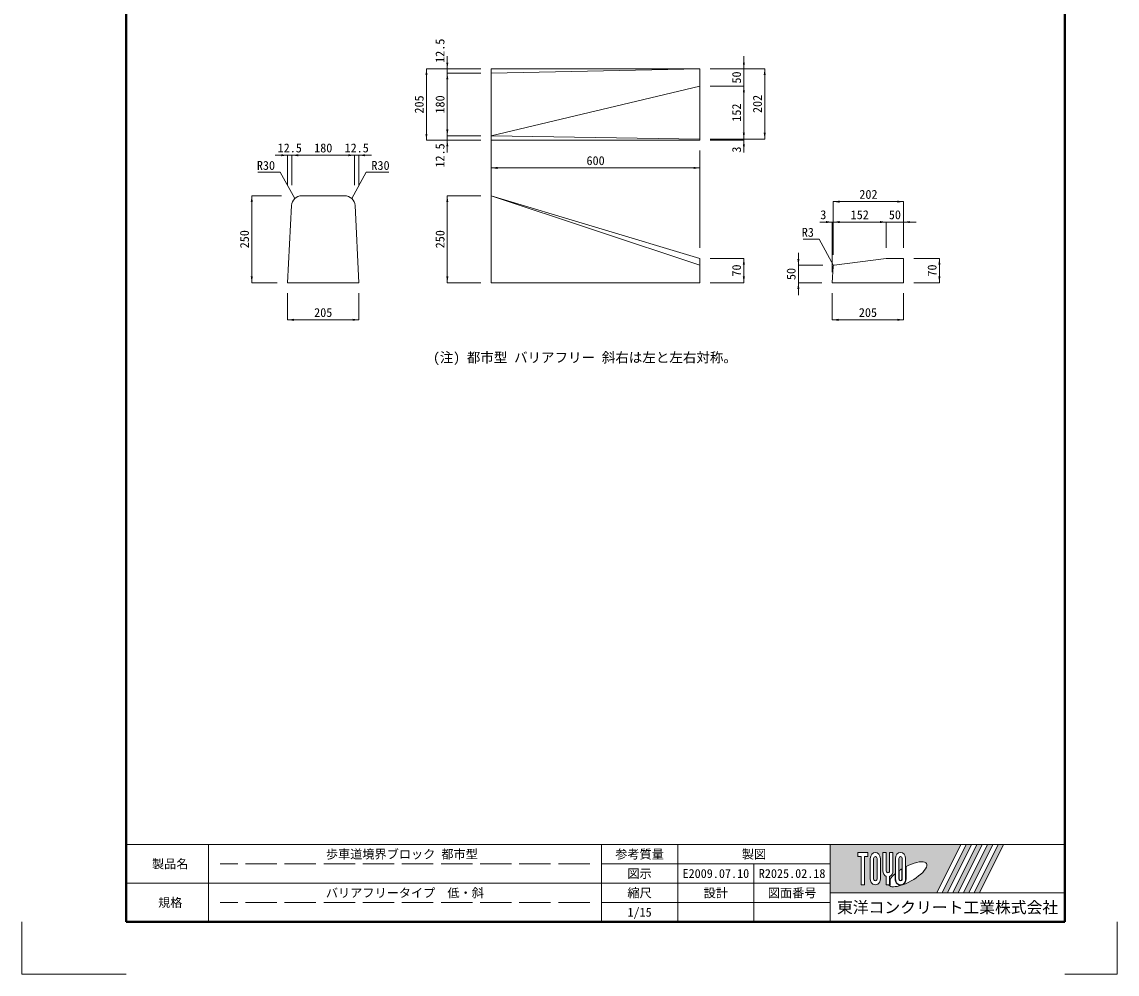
# Model space of a CAD drawing. Units: millimetres at full size, sheet at 1:15; some dimension numbers follow another scale. Extents: x 3899 to 16094, y -688 to 11007.
# Drawn here: x 8697 to 11847, y 5991 to 8729 of the extents above; entities that cross this region are included whole.
import ezdxf
from ezdxf.enums import TextEntityAlignment as Align

# ---------------------------------------------------------------- set-up
doc = ezdxf.new("R2010")
doc.units = ezdxf.units.MM
doc.header["$LTSCALE"] = 15
doc.linetypes.add('DASHED', pattern=[7.5, 6, -1.5])
for name, color, linetype, lineweight in [('0_2', 7, 'Continuous', 30), ('Defpoints_3', 7, 'Continuous', 13), ('図枠', 7, 'Continuous', 5), ('寸法線', 7, 'Continuous', 13), ('引出線', 4, 'Continuous', 13), ('本体', 2, 'Continuous', 20), ('補助線', 8, 'Continuous', 13)]:
    doc.layers.add(name, color=color, linetype=linetype, lineweight=lineweight)
doc.styles.add('ＭＳ ゴシック', font='')
doc.styles.get('ＭＳ ゴシック').set_extended_font_data('MS Gothic')

# ---------------------------------------------------------------- blocks, each defined once
blk = doc.blocks.new('filled_arrow')
at = {"color": 0, "linetype": 'Continuous', "lineweight": -2}
blk.add_solid([(7.5, 1.25), (0, 0), (7.5, -1.25)], dxfattribs=at)

msp = doc.modelspace()

# ---------------------------------------------------------------- hatches: boundary and pattern name
at = {"layer": '図枠'}
h = msp.add_hatch(color=256, dxfattribs=at)
h.paths.add_polyline_path([(11021.61, 6363.52), (11021.61, 6224.3), (11327.89, 6224.3), (11397.5, 6363.52)])
edge = h.paths.add_edge_path(flags=16)
edge.add_ellipse((11243.99, 6277.82), major_axis=(54.55, 30.53), ratio=0.3471473, start_angle=-144.31122, end_angle=72.1899, ccw=False)
edge.add_ellipse((11223.79, 6264.64), major_axis=(0, 18.56), ratio=0.8463542, start_angle=-160.70346, end_angle=-90)
edge.add_line((11239.5, 6264.64), (11239.5, 6300.02))
edge = h.paths.add_edge_path(flags=16)
edge.add_ellipse((11223.79, 6323.18), major_axis=(0, 17.13), ratio=0.8463542, start_angle=-90, end_angle=90, ccw=False)
edge.add_line((11238.29, 6323.18), (11238.29, 6264.64))
edge.add_ellipse((11223.79, 6264.64), major_axis=(0, 17.13), ratio=0.8463542, start_angle=90, end_angle=-90, ccw=False)
edge.add_line((11209.29, 6264.64), (11209.29, 6323.18))
edge = h.paths.add_edge_path(flags=16)
edge.add_line((11228.63, 6323.18), (11228.63, 6264.64))
edge.add_ellipse((11223.79, 6264.64), major_axis=(0, 5.71), ratio=0.8463542, start_angle=90, end_angle=-90, ccw=False)
edge.add_line((11218.96, 6264.64), (11218.96, 6323.18))
edge.add_ellipse((11223.79, 6323.18), major_axis=(0, 5.71), ratio=0.8463542, start_angle=-90, end_angle=90, ccw=False)
edge = h.paths.add_edge_path(flags=16)
edge.add_line((11227.42, 6293.26), (11227.42, 6264.64))
edge.add_ellipse((11223.79, 6264.64), major_axis=(0, 4.28), ratio=0.8463541, start_angle=90, end_angle=-90, ccw=False)
edge.add_line((11220.17, 6264.64), (11220.17, 6288.57))
edge.add_ellipse((11243.99, 6277.82), major_axis=(54.55, 30.53), ratio=0.3471473, start_angle=107.79174, end_angle=126.47132, ccw=False)
edge = h.paths.add_edge_path(flags=16)
edge.add_line((11202.04, 6340.32), (11202.04, 6287.84))
edge.add_ellipse((11187.54, 6287.84), major_axis=(0, 17.13), ratio=0.8463542, start_angle=-163.34117, end_angle=-90, ccw=False)
edge.add_line((11192.37, 6271.69), (11192.37, 6247.51))
edge.add_line((11192.37, 6247.51), (11182.7, 6247.51))
edge.add_line((11182.7, 6247.51), (11182.7, 6271.69))
edge.add_ellipse((11187.54, 6287.84), major_axis=(0, 17.13), ratio=0.8463542, start_angle=90, end_angle=163.34117, ccw=False)
edge.add_line((11173.03, 6287.84), (11173.03, 6340.32))
edge.add_line((11173.03, 6340.32), (11182.7, 6340.32))
edge.add_line((11182.7, 6340.32), (11182.7, 6287.84))
edge.add_ellipse((11187.54, 6287.84), major_axis=(0, 5.71), ratio=0.8463542, start_angle=90, end_angle=-90)
edge.add_line((11192.37, 6287.84), (11192.37, 6340.32))
edge.add_line((11192.37, 6340.32), (11202.04, 6340.32))
edge = h.paths.add_edge_path(flags=16)
edge.add_line((11208.08, 6279.42), (11208.08, 6264.64))
edge.add_ellipse((11223.79, 6264.64), major_axis=(0, 18.56), ratio=0.8463542, start_angle=90, end_angle=-171.54427)
edge.add_ellipse((11243.99, 6277.82), major_axis=(54.55, 30.53), ratio=0.3471473, start_angle=-178.64954, end_angle=-148.29244, ccw=False)
edge.add_line((11190.29, 6246.08), (11193.58, 6246.08))
edge.add_line((11193.58, 6246.08), (11193.58, 6264.18))
edge.add_ellipse((11243.99, 6277.82), major_axis=(54.55, 30.53), ratio=0.3471473, start_angle=148.21912, end_angle=165.90812, ccw=False)
edge = h.paths.add_edge_path(flags=16)
edge.add_ellipse((11151.28, 6323.18), major_axis=(0, 17.13), ratio=0.8463542, start_angle=-90, end_angle=90, ccw=False)
edge.add_line((11165.78, 6323.18), (11165.78, 6264.64))
edge.add_ellipse((11151.28, 6264.64), major_axis=(0, 17.13), ratio=0.8463542, start_angle=90, end_angle=-90, ccw=False)
edge.add_line((11136.78, 6264.64), (11136.78, 6323.18))
edge = h.paths.add_edge_path(flags=16)
edge.add_line((11156.12, 6323.18), (11156.12, 6264.64))
edge.add_ellipse((11151.28, 6264.64), major_axis=(0, 5.71), ratio=0.8463542, start_angle=90, end_angle=-90, ccw=False)
edge.add_line((11146.45, 6264.64), (11146.45, 6323.18))
edge.add_ellipse((11151.28, 6323.18), major_axis=(0, 5.71), ratio=0.8463542, start_angle=-90, end_angle=90, ccw=False)
h.paths.add_polyline_path([(11129.53, 6340.32), (11129.53, 6328.89), (11119.86, 6328.89), (11119.86, 6247.51), (11110.19, 6247.51), (11110.19, 6328.89), (11100.52, 6328.89), (11100.52, 6340.32)], flags=16)
for points in [[(11343.21, 6224.3), (11358.52, 6224.3), (11428.13, 6363.52), (11412.82, 6363.52)], [(11458.76, 6363.52), (11443.45, 6363.52), (11373.84, 6224.3), (11389.15, 6224.3)], [(11489.39, 6363.52), (11474.07, 6363.52), (11404.46, 6224.3), (11419.78, 6224.3)], [(11520.02, 6363.52), (11504.7, 6363.52), (11435.09, 6224.3), (11450.41, 6224.3)]]:
    msp.add_hatch(color=256, dxfattribs=at).paths.add_polyline_path(points)

# ---------------------------------------------------------------- linework, layer by layer
at = {"layer": 'Defpoints_3'}
for p, q in [((8696.61, 6140.77), (8696.61, 5990.77)), ((11846.61, 6140.77), (11846.61, 5990.77)), ((8996.61, 5990.77), (8696.61, 5990.77)), ((11696.61, 5990.77), (11846.61, 5990.77))]:
    msp.add_line(p, q, dxfattribs=at)
at = {"layer": '図枠', "lineweight": 40}
for p, q in [((8996.61, 10295.77), (8996.61, 6140.77)), ((11696.61, 10295.77), (11696.61, 6140.77)), ((8996.61, 6140.77), (11696.61, 6140.77))]:
    msp.add_line(p, q, dxfattribs=at)
at = {"layer": '図枠', "lineweight": 13}
for p, q in [((11696.61, 6363.52), (8996.61, 6363.52)), ((9232.86, 6140.77), (9232.86, 6363.52)), ((10363.49, 6140.77), (10363.49, 6363.52)), ((10582.86, 6140.77), (10582.86, 6363.52)), ((11021.61, 6140.77), (11021.61, 6363.52)), ((11021.61, 6307.83), (10363.49, 6307.83)), ((10802.24, 6140.77), (10802.24, 6307.83)), ((11021.61, 6252.15), (8996.61, 6252.15)), ((11021.61, 6196.46), (10363.49, 6196.46))]:
    msp.add_line(p, q, dxfattribs=at)
at = {"layer": '図枠'}
for p, q in [((11021.61, 6363.52), (11397.5, 6363.52)), ((11397.5, 6363.52), (11327.89, 6224.3)), ((11412.82, 6363.52), (11343.21, 6224.3)), ((11428.13, 6363.52), (11358.52, 6224.3)), ((11443.45, 6363.52), (11373.84, 6224.3)), ((11458.76, 6363.52), (11389.15, 6224.3)), ((11474.07, 6363.52), (11404.46, 6224.3)), ((11412.82, 6363.52), (11428.13, 6363.52)), ((11489.39, 6363.52), (11419.78, 6224.3)), ((11504.7, 6363.52), (11435.09, 6224.3)), ((11443.45, 6363.52), (11458.76, 6363.52)), ((11520.02, 6363.52), (11450.41, 6224.3)), ((11474.07, 6363.52), (11489.39, 6363.52)), ((11504.7, 6363.52), (11520.02, 6363.52)), ((11100.52, 6340.32), (11100.52, 6328.89)), ((11100.52, 6340.32), (11129.53, 6340.32)), ((11129.53, 6340.32), (11129.53, 6328.89)), ((11173.03, 6340.32), (11182.7, 6340.32)), ((11173.03, 6287.84), (11173.03, 6340.32)), ((11182.7, 6340.32), (11182.7, 6287.84)), ((11192.37, 6340.32), (11202.04, 6340.32)), ((11192.37, 6287.84), (11192.37, 6340.32)), ((11202.04, 6340.32), (11202.04, 6287.84)), ((11110.19, 6328.89), (11100.52, 6328.89)), ((11110.19, 6328.89), (11110.19, 6247.51)), ((11119.86, 6328.89), (11119.86, 6247.51)), ((11129.53, 6328.89), (11119.86, 6328.89)), ((11136.78, 6323.18), (11136.78, 6264.64)), ((11146.45, 6264.64), (11146.45, 6323.18)), ((11156.12, 6323.18), (11156.12, 6264.64)), ((11165.78, 6264.64), (11165.78, 6323.18)), ((11209.29, 6323.18), (11209.29, 6264.64)), ((11218.96, 6264.64), (11218.96, 6323.18)), ((11228.63, 6323.18), (11228.63, 6264.64)), ((11238.29, 6264.64), (11238.29, 6323.18)), ((11239.5, 6264.64), (11239.5, 6300.02)), ((11182.7, 6271.69), (11182.7, 6247.51)), ((11192.37, 6271.69), (11192.37, 6247.51)), ((11208.08, 6279.42), (11208.08, 6264.64)), ((11220.17, 6264.64), (11220.17, 6288.57)), ((11227.42, 6293.26), (11227.42, 6264.64)), ((11119.86, 6247.51), (11110.19, 6247.51)), ((11192.37, 6247.51), (11182.7, 6247.51)), ((11190.29, 6246.08), (11193.58, 6246.08)), ((11193.58, 6264.18), (11193.58, 6246.08)), ((11021.61, 6224.3), (11327.89, 6224.3)), ((11343.21, 6224.3), (11358.52, 6224.3)), ((11373.84, 6224.3), (11389.15, 6224.3)), ((11404.46, 6224.3), (11419.78, 6224.3)), ((11435.09, 6224.3), (11450.41, 6224.3))]:
    msp.add_line(p, q, dxfattribs=at)
at = {"layer": '図枠', "linetype": 'DASHED', "lineweight": 9}
for p, q in [((10329.74, 6307.83), (9266.61, 6307.83)), ((10329.74, 6196.46), (9266.61, 6196.46))]:
    msp.add_line(p, q, dxfattribs=at)
at = {"layer": '図枠'}
for centre, major_axis, ratio, start_param, end_param in [((11151.28, 6323.18), (0, 17.13), 0.846354, 4.712389, 7.8539816), ((11223.79, 6323.18), (0, 17.13), 0.846354, 4.712389, 7.8539816), ((11151.28, 6323.18), (0, 5.71), 0.846354, 4.712389, 7.8539816), ((11223.79, 6323.18), (0, 5.71), 0.846354, 4.712389, 7.8539816), ((11243.99, 6277.82), (54.55, 30.53), 0.347147, 4.2621853, 7.7429163), ((11187.54, 6287.84), (0, 17.13), 0.846354, 1.5707963, 2.8017557), ((11187.54, 6287.84), (0, 5.71), 0.846354, 1.5707963, 4.712389), ((11187.54, 6287.84), (0, 17.13), 0.846354, 3.4814296, 4.712389), ((11243.99, 6277.82), (54.55, 30.53), 0.347147, 2.0815197, 2.5155126), ((11243.99, 6277.82), (54.55, 30.53), 0.347147, 1.6817405, 1.8219833), ((11151.28, 6264.64), (0, 17.13), 0.846354, 1.5707963, 4.712389), ((11151.28, 6264.64), (0, 5.71), 0.846354, 1.5707963, 4.712389), ((11243.99, 6277.82), (54.55, 30.53), 0.347147, 3.2093975, 4.2004451), ((11223.79, 6264.64), (0, 18.56), 0.846354, 1.5707963, 3.3154679), ((11223.79, 6264.64), (0, 17.13), 0.846354, 1.5707963, 4.712389), ((11223.79, 6264.64), (0, 5.71), 0.846354, 1.5707963, 4.712389), ((11223.79, 6264.64), (0, 4.28), 0.846354, 1.5707963, 4.712389), ((11223.79, 6264.64), (0, 18.56), 0.846354, 3.5338438, 4.712389)]:
    msp.add_ellipse(centre, major_axis=major_axis, ratio=ratio, start_param=start_param, end_param=end_param, dxfattribs=at)
at = {"layer": '寸法線'}
for p, q in [((9920.17, 8629.85), (9920.17, 8545.35)), ((10773.06, 8629.85), (10773.06, 8507.85)), ((9860.17, 8593.85), (9860.17, 8388.85)), ((10016.61, 8593.85), (9860.17, 8593.85)), ((10016.61, 8593.85), (9920.17, 8593.85)), ((10016.61, 8581.35), (9920.17, 8581.35)), ((9920.17, 8581.35), (9920.17, 8401.35)), ((10016.61, 8581.35), (9920.17, 8581.35)), ((10676.61, 8593.85), (10833.06, 8593.85)), ((10676.61, 8593.85), (10773.06, 8593.85)), ((10833.06, 8593.85), (10833.06, 8391.85)), ((10676.61, 8543.85), (10773.06, 8543.85)), ((10676.61, 8543.85), (10773.06, 8543.85)), ((10773.06, 8543.85), (10773.06, 8391.85)), ((9920.17, 8437.35), (9920.17, 8352.85)), ((10773.06, 8427.85), (10773.06, 8352.85)), ((10016.61, 8388.85), (9860.17, 8388.85)), ((10016.61, 8401.35), (9920.17, 8401.35)), ((10016.61, 8401.35), (9920.17, 8401.35)), ((10016.61, 8388.85), (9920.17, 8388.85)), ((10676.61, 8391.85), (10833.06, 8391.85)), ((10676.61, 8391.85), (10773.06, 8391.85)), ((10676.61, 8391.85), (10773.06, 8391.85)), ((10676.61, 8388.85), (10773.06, 8388.85)), ((10046.61, 8358.85), (10046.61, 8308.85)), ((10646.61, 8358.85), (10646.61, 8308.85)), ((9424.79, 8345.31), (9509.29, 8345.31)), ((9460.79, 8258.85), (9460.79, 8345.31)), ((9473.29, 8258.85), (9473.29, 8345.31)), ((9473.29, 8345.31), (9653.29, 8345.31)), ((9473.29, 8258.85), (9473.29, 8345.31)), ((9617.29, 8345.31), (9701.79, 8345.31)), ((9653.29, 8258.85), (9653.29, 8345.31)), ((9653.29, 8258.85), (9653.29, 8345.31)), ((9665.79, 8258.85), (9665.79, 8345.31)), ((10046.61, 8308.85), (10646.61, 8308.85)), ((10046.61, 8308.85), (10646.61, 8308.85)), ((10046.61, 8258.85), (10046.61, 8308.85)), ((10646.61, 8078.85), (10646.61, 8308.85)), ((9357.81, 8228.85), (9357.81, 7978.85)), ((9443.29, 8228.85), (9357.81, 8228.85)), ((9920.17, 7978.85), (9920.17, 8228.85)), ((10016.61, 8228.85), (9920.17, 8228.85)), ((11030.44, 8211.86), (11232.44, 8211.86)), ((11030.44, 8058.85), (11030.44, 8211.86)), ((11232.44, 8078.85), (11232.44, 8211.86)), ((11066.44, 8153.2), (10991.44, 8153.2)), ((11027.44, 8008.85), (11027.44, 8153.2)), ((11030.44, 8153.2), (11182.44, 8153.2)), ((11030.44, 8058.85), (11030.44, 8153.2)), ((11030.44, 8058.85), (11030.44, 8153.2)), ((11146.44, 8153.2), (11268.44, 8153.2)), ((11182.44, 8078.85), (11182.44, 8153.2)), ((11182.44, 8078.85), (11182.44, 8153.2)), ((11232.44, 8078.85), (11232.44, 8153.2)), ((10929.96, 8064.85), (10929.96, 7942.85)), ((10676.61, 8048.85), (10773.06, 8048.85)), ((10773.06, 7978.85), (10773.06, 8048.85)), ((11262.44, 8048.85), (11335.42, 8048.85)), ((11335.42, 8048.85), (11335.42, 7978.85)), ((11000.44, 8028.85), (10929.96, 8028.85)), ((9430.79, 7978.85), (9357.81, 7978.85)), ((10016.61, 7978.85), (9920.17, 7978.85)), ((10676.61, 7978.85), (10773.06, 7978.85)), ((10997.44, 7978.85), (10929.96, 7978.85)), ((11262.44, 7978.85), (11335.42, 7978.85)), ((9460.79, 7948.85), (9460.79, 7872.08)), ((9665.79, 7948.85), (9665.79, 7872.08)), ((11027.44, 7948.85), (11027.44, 7872.08)), ((11232.44, 7948.85), (11232.44, 7872.08)), ((9665.79, 7872.08), (9460.79, 7872.08)), ((11027.44, 7872.08), (11232.44, 7872.08))]:
    msp.add_line(p, q, dxfattribs=at)
at = {"layer": '引出線'}
for points in [[(9481.15, 8220.59), (9439.68, 8296.44), (9375.07, 8296.44)], [(9645.43, 8220.59), (9686.89, 8296.44), (9751.51, 8296.44)], [(11031.09, 8028.25), (10989.62, 8104.09), (10943.24, 8104.09)]]:
    msp.add_lwpolyline(points, dxfattribs=at)
at = {"layer": '本体'}
for p, q in [((10046.61, 8593.85), (10646.61, 8593.85)), ((10046.61, 8388.85), (10046.61, 8593.85)), ((10646.61, 8388.85), (10646.61, 8593.85)), ((10046.61, 8388.85), (10646.61, 8388.85)), ((9501.82, 8228.85), (9624.75, 8228.85)), ((10046.61, 8228.85), (10046.61, 7978.85)), ((10046.61, 8228.85), (10646.61, 8048.85)), ((9471.86, 8200.35), (9460.79, 7978.85)), ((9665.79, 7978.85), (9654.71, 8200.35)), ((10646.61, 8048.85), (10646.61, 7978.85)), ((11182.44, 8048.85), (11032.89, 8029.18)), ((11182.44, 8048.85), (11232.44, 8048.85)), ((11232.44, 7978.85), (11232.44, 8048.85)), ((11030.29, 8026.38), (11027.44, 7978.85)), ((9665.79, 7978.85), (9460.79, 7978.85)), ((10046.61, 7978.85), (10646.61, 7978.85)), ((11027.44, 7978.85), (11232.44, 7978.85))]:
    msp.add_line(p, q, dxfattribs=at)
at = {"layer": '本体', "lineweight": 5}
for p, q in [((10046.61, 8581.35), (10646.61, 8593.85)), ((10046.61, 8401.35), (10646.61, 8543.85)), ((10046.61, 8401.35), (10646.61, 8391.85))]:
    msp.add_line(p, q, dxfattribs=at)
at = {"layer": '本体', "lineweight": 13}
msp.add_line((10046.61, 8388.85), (10046.61, 8228.85), dxfattribs=at)
at = {"layer": '本体', "lineweight": 9}
msp.add_line((10046.61, 8228.85), (10646.61, 8028.85), dxfattribs=at)
at = {"layer": '本体'}
for centre, radius, start, end in [((9501.82, 8198.85), 30, 90, 177.13759), ((9624.75, 8198.85), 30, 2.86241, 90), ((11033.28, 8026.2), 3, 97.49586, 176.56637)]:
    msp.add_arc(centre, radius, start, end, dxfattribs=at)
at = {"layer": '補助線'}
msp.add_line((11021.61, 6224.3), (11696.61, 6224.3), dxfattribs=at)

# ---------------------------------------------------------------- block references
at = {"layer": '寸法線', "xscale": 2.4, "yscale": 2.4}
for p, rotation in [((9920.17, 8593.85), 90), ((10773.06, 8593.85), 90), ((9860.17, 8593.85), 270), ((9920.17, 8581.35), 270), ((9920.17, 8581.35), 270), ((10833.06, 8593.85), 270), ((10773.06, 8543.85), 270), ((10773.06, 8543.85), 270), ((9920.17, 8401.35), 90), ((9920.17, 8401.35), 90), ((9860.17, 8388.85), 90), ((9920.17, 8388.85), 270), ((10773.06, 8391.85), 90), ((10773.06, 8391.85), 90), ((10773.06, 8388.85), 270), ((10833.06, 8391.85), 90), ((9460.79, 8345.31), 180), ((9653.29, 8345.31), 180), ((9653.29, 8345.31), 180), ((10646.61, 8308.85), 180), ((10646.61, 8308.85), 180), ((9357.81, 8228.85), 270), ((9920.17, 8228.85), 270), ((11232.44, 8211.86), 180), ((11027.44, 8153.2), 180), ((11182.44, 8153.2), 180), ((11182.44, 8153.2), 180), ((10773.06, 8048.85), 270), ((10929.96, 8028.85), 90), ((11335.42, 8048.85), 270), ((9357.81, 7978.85), 90), ((9920.17, 7978.85), 90), ((10773.06, 7978.85), 90), ((10929.96, 7978.85), 270), ((11335.42, 7978.85), 90), ((9665.79, 7872.08), 180), ((11232.44, 7872.08), 180)]:
    msp.add_blockref('filled_arrow', p, dxfattribs=dict(at, rotation=rotation))
for p in [(9473.29, 8345.31), (9473.29, 8345.31), (9665.79, 8345.31), (10046.61, 8308.85), (10046.61, 8308.85), (11030.44, 8211.86), (11030.44, 8153.2), (11030.44, 8153.2), (11232.44, 8153.2), (9460.79, 7872.08), (11027.44, 7872.08)]:
    msp.add_blockref('filled_arrow', p, dxfattribs=at)
at = {"layer": '引出線', "xscale": 0.16, "yscale": 0.16}
for p, rotation in [((9481.15, 8220.59), 118.7), ((9645.43, 8220.59), 61.3), ((11031.09, 8028.25), 118.7)]:
    msp.add_blockref('filled_arrow', p, dxfattribs=dict(at, rotation=rotation))

# ---------------------------------------------------------------- texts
at = {"layer": '0_2', "style": 'ＭＳ ゴシック'}
msp.add_text('(注) 都市型 バリアフリー 斜右は左と左右対称。', height=28.48, dxfattribs=at).set_placement((9879.23, 7763.76), align=Align.MIDDLE_LEFT)
at = {"layer": '図枠', "style": 'ＭＳ ゴシック'}
for s, height, p in [('歩車道境界ブロック 都市型 ', 25.63, (9798.17, 6335.68)), ('参考質量', 25.63, (10473.17, 6335.68)), ('製図', 25.63, (10802.24, 6335.68)), ('製品名', 25.63, (9123.17, 6307.83)), ('図示', 25.63, (10473.17, 6279.99)), ('E2009.07.10', 25.63, (10692.55, 6279.99)), ('R2025.02.18', 25.63, (10911.92, 6279.99)), ('バリアフリータイプ\u3000低・斜', 25.63, (9798.17, 6224.3)), ('縮尺', 25.63, (10473.17, 6224.3)), ('設計', 25.63, (10692.55, 6224.3)), ('図面番号', 25.63, (10911.92, 6224.3)), ('規格', 25.63, (9123.17, 6196.46)), ('1/15', 25.63, (10473.17, 6168.61)), ('東洋コンクリート工業株式会社', 33.32, (11359.11, 6182.54))]:
    msp.add_text(s, height=height, dxfattribs=at).set_placement(p, align=Align.MIDDLE_CENTER)
at = {"layer": '寸法線', "style": 'ＭＳ ゴシック'}
for s, p in [('12.5', (9899.17, 8645.76)), ('50', (10752.06, 8568.85)), ('205', (9839.17, 8491.35)), ('180', (9899.17, 8491.35)), ('202', (10812.06, 8492.85)), ('152', (10752.06, 8467.85)), ('12.5', (9899.17, 8344.68)), ('3', (10752.06, 8361.5)), ('250', (9336.81, 8103.85)), ('250', (9899.17, 8103.85)), ('70', (10752.06, 8013.85)), ('50', (10908.96, 8003.85)), ('70', (11314.42, 8013.85))]:
    msp.add_text(s, height=25.63, rotation=90, dxfattribs=at).set_placement(p, align=Align.MIDDLE_CENTER)
for s, p in [('12.5', (9467.04, 8366.31)), ('180', (9563.29, 8366.31)), ('12.5', (9659.54, 8366.31)), ('600', (10346.61, 8329.85)), ('600', (10346.61, 8329.85)), ('202', (11131.44, 8232.86)), ('3', (11001.69, 8174.2)), ('152', (11106.44, 8174.2)), ('50', (11207.44, 8174.2)), ('205', (9563.29, 7893.08)), ('205', (11129.94, 7893.08))]:
    msp.add_text(s, height=25.63, dxfattribs=at).set_placement(p, align=Align.MIDDLE_CENTER)
at = {"layer": '引出線', "style": 'ＭＳ ゴシック'}
for s, p in [('R30', (9424.68, 8328.84)), ('R3', (10974.62, 8136.49))]:
    msp.add_text(s, height=25.63, dxfattribs=at).set_placement(p, align=Align.TOP_RIGHT)
msp.add_text('R30', height=25.63, dxfattribs=at).set_placement((9701.89, 8328.84), align=Align.TOP_LEFT)

doc.saveas('drawing.dxf')
